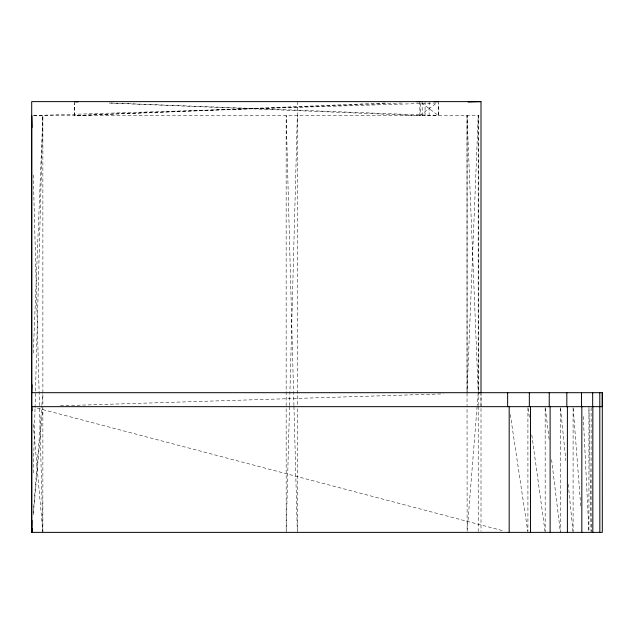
<?xml version="1.0" encoding="UTF-8"?>
<svg xmlns="http://www.w3.org/2000/svg" width="634" height="634" viewBox="0 0 634 634"><rect width="100%" height="100%" fill="white"/><g stroke="black" fill="none" stroke-linecap="round" stroke-linejoin="round"><path stroke-width="0.48" stroke-dasharray="3.17 2.38" d="M74.471 101.622L74.471 115.594L401.663 103.025M478.218 405.483L478.218 392.692L467.044 115.594L467.044 392.692L478.218 115.594L478.218 391.701M478.218 115.594L478.218 392.692L477.196 405.483M481.008 405.728L481.008 393.627L481.008 407.448M33.293 472.98L35.021 408.629M35.044 407.638L42.874 115.594L42.874 405.657M289.524 406.648L286.18 531.387L286.156 406.648M289.548 405.657L297.33 115.594M33.293 353.106L42.874 115.594M33.277 512.7L41.773 406.465M41.852 405.483L42.795 393.674M477.117 406.465L467.123 531.395L467.044 406.465M33.269 514.697L42.7 408.629M109.111 103.025L419.843 115.594L436.921 102.787M385.21 103.025L74.471 115.594L74.471 103.485M33.681 115.531L435.487 103.041M60.404 405.768L443.404 393.865M33.562 115.594L479.066 115.594M111.045 103.025L438.237 115.594L438.237 103.485M37.438 408.177L503.396 530.864M421.396 102.787L438.466 115.594L438.466 101.622M510.299 414.462L527.773 531.403M528.185 408.613L529.39 417.378M531.799 434.924L545.169 532.378M545.406 408.629L549.21 440.051M551.596 459.698L560.393 532.378M560.591 408.629L565.853 460.68M568.23 484.249L573.096 532.378M33.269 424.344L42.787 531.395M573.247 408.629L580.895 507.826M583.264 416.483L588.907 531.395L588.954 407.654L591.126 532.378M293.93 405.657L286.156 115.594L286.156 405.657M293.954 406.648L297.298 531.387L297.33 406.648M33.293 174.992L39.53 407.638M39.554 408.629L42.874 532.378M591.126 407.654L591.126 531.387M573.096 407.654L573.096 531.387M560.393 407.654L560.393 531.387M545.169 407.654L545.169 531.387M527.916 407.654L527.916 531.387M481.008 408.431L481.008 531.395M478.218 406.465L478.218 531.395M467.044 115.594L467.044 405.657M429.155 101.622L429.155 115.594M425.081 101.622L425.081 115.594M422.173 101.622L422.173 115.594M420.429 103.485L420.429 115.594M419.843 101.622L419.843 115.594M297.33 101.622L297.33 405.657M42.874 406.465L42.874 531.395"/><path stroke-width="0.95" d="M32.017 384.775L31.7 392.692L602.3 392.692L602.3 406.663L31.7 406.663L32.049 410.594M32.017 520.498L31.7 532.378L602.3 532.378L602.3 392.692M32.017 528.439L31.7 532.378L31.7 101.622L481.008 101.622L481.008 392.692L479.035 392.755M32.049 528.447L31.7 532.378L31.7 115.594L32.017 127.474M416.879 101.741L419.843 101.622M434.282 101.773L438.237 101.622M468.146 102.026L481.008 101.622M78.426 101.773L74.471 101.622L77.443 101.741M599.796 392.692L599.835 532.378M592.83 406.663L592.83 532.378M592.671 392.692L592.671 406.663M581.83 406.663L581.83 532.378M581.489 392.692L581.489 406.663M567.398 406.663L567.398 532.378M566.828 392.692L566.828 406.663M550.114 406.663L550.114 532.378M549.25 392.692L549.25 406.663M530.515 406.663L530.515 532.378M529.335 392.692L529.335 406.663M509.181 406.663L509.181 532.378M507.644 392.692L507.644 406.663"/></g></svg>
